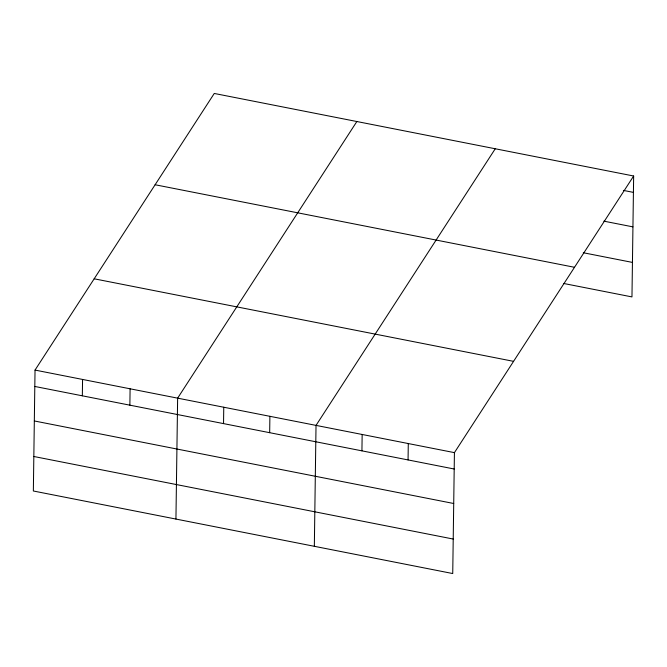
<?xml version="1.0" encoding="UTF-8"?>
<svg xmlns="http://www.w3.org/2000/svg" width="667" height="667" viewBox="0 0 667 667"><rect width="100%" height="100%" fill="white"/><g stroke="black" fill="none" stroke-linecap="round" stroke-linejoin="round"><path stroke-width="1" d="M35.034 370.085L33.35 490.995L452.735 573.545L454.427 452.635L633.65 176.005L214.265 93.455L35.034 370.085L454.427 452.635M82.341 395.814L82.566 379.448M129.873 405.169L130.098 388.803M175.938 519.059L177.63 398.157L356.853 121.527M223.537 423.612L223.762 407.237M269.668 432.691L269.893 416.316M314.34 546.298L316.025 425.396L495.256 148.766M361.931 450.85L362.156 434.475M408.062 459.93L408.287 443.555M633.65 176.005L631.966 296.915L563.765 283.492M623.395 190.403L633.425 192.379M603.86 221.152L632.941 226.872M583.3 252.743L632.441 262.414M155.119 184.751L574.504 267.292M94.18 278.798L513.565 361.347M34.809 386.46L454.194 469.009M34.325 420.96L453.71 503.502M33.834 456.495L453.218 539.044"/></g></svg>
